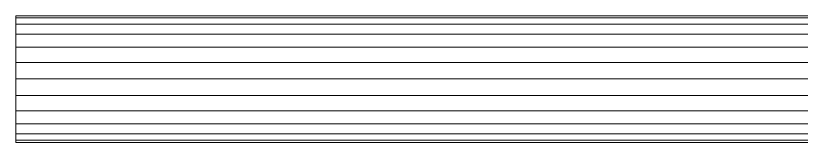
# Model space of a CAD drawing. Header units: inches. Extents: x -3325 to -59, y 5 to 733.
# Drawn here: x -440.09 to -422.31, y 595.31 to 598.19 of the extents above; entities that cross this region are included whole.
import ezdxf

# ---------------------------------------------------------------- set-up
doc = ezdxf.new("R2010")
doc.units = ezdxf.units.IN
doc.header["$MEASUREMENT"] = 0
doc.layers.add('P-PIPE', color=10, linetype='Continuous', lineweight=9)

msp = doc.modelspace()

# ---------------------------------------------------------------- linework, layer by layer
at = {"layer": 'P-PIPE', "color": 1}
msp.add_line((-440.089, 596.75, 1076), (-399.094, 596.75, 1076), dxfattribs=at)
msp.add_line((-440.089, 596.75, 1076), (-399.094, 596.75, 1076), dxfattribs=at)

# ---------------------------------------------------------------- meshes
mesh = msp.add_polyface(dxfattribs=at)
corners = [(-440.089, 595.312, 1076), (-440.089, 595.361, 1076.372), (-440.089, 595.505, 1076.719), (-440.089, 595.734, 1077.016), (-440.089, 596.031, 1077.245), (-440.089, 596.378, 1077.389), (-440.089, 596.75, 1077.438), (-440.089, 597.122, 1077.389), (-440.089, 597.469, 1077.245), (-440.089, 597.766, 1077.016), (-440.089, 597.995, 1076.719), (-440.089, 598.139, 1076.372), (-440.089, 598.187, 1076), (-440.089, 598.139, 1075.628), (-440.089, 597.995, 1075.281), (-440.089, 597.766, 1074.984), (-440.089, 597.469, 1074.755), (-440.089, 597.122, 1074.611), (-440.089, 596.75, 1074.562), (-440.089, 596.378, 1074.611), (-440.089, 596.031, 1074.755), (-440.089, 595.734, 1074.984), (-440.089, 595.505, 1075.281), (-440.089, 595.361, 1075.628)]
mesh.append_faces([[corners[k] for k in face] for face in [(12, 10, 11)]], dxfattribs={"vtx0": -1, "color": 1})
mesh.append_faces([[corners[k] for k in face] for face in [(20, 0, 19), (5, 0, 4)]], dxfattribs={"vtx0": -1, "vtx1": -1, "color": 1})
mesh.append_faces([[corners[k] for k in face] for face in [(5, 17, 19, 0)]], dxfattribs={"vtx0": -1, "vtx1": -1, "vtx2": -1, "vtx3": -1, "color": 1})
mesh.append_faces([[corners[k] for k in face] for face in [(12, 17, 7, 8)]], dxfattribs={"vtx0": -1, "vtx1": -1, "vtx3": -1, "color": 1})
mesh.append_faces([[corners[k] for k in face] for face in [(21, 22, 20), (3, 4, 2), (15, 16, 14)]], dxfattribs={"vtx1": -1, "color": 1})
mesh.append_faces([[corners[k] for k in face] for face in [(16, 17, 12, 14)]], dxfattribs={"vtx1": -1, "vtx2": -1, "vtx3": -1, "color": 1})
mesh.append_faces([[corners[k] for k in face] for face in [(17, 18, 19), (12, 13, 14)]], dxfattribs={"vtx2": -1, "color": 1})
mesh.append_faces([[corners[k] for k in face] for face in [(22, 23, 0, 20), (0, 1, 2, 4), (5, 6, 7, 17), (8, 9, 10, 12)]], dxfattribs={"vtx2": -1, "vtx3": -1, "color": 1})
mesh = msp.add_polyface(dxfattribs=at)
corners = [(-440.089, 598.187, 1076), (-440.089, 598.139, 1076.372), (-440.089, 597.995, 1076.719), (-440.089, 597.766, 1077.016), (-440.089, 597.469, 1077.245), (-440.089, 597.122, 1077.389), (-440.089, 596.75, 1077.438), (-399.094, 596.75, 1077.438), (-399.094, 597.122, 1077.389), (-399.094, 597.469, 1077.245), (-399.094, 597.766, 1077.016), (-399.094, 597.995, 1076.719), (-399.094, 598.139, 1076.372), (-399.094, 598.187, 1076)]
mesh.append_faces([[corners[k] for k in face] for face in [(7, 8, 5, 6)]], dxfattribs={"vtx1": -1, "color": 1})
mesh.append_faces([[corners[k] for k in face] for face in [(8, 9, 4, 5), (3, 4, 9, 10), (11, 12, 1, 2), (2, 3, 10, 11)]], dxfattribs={"vtx1": -1, "vtx3": -1, "color": 1})
mesh.append_faces([[corners[k] for k in face] for face in [(12, 13, 0, 1)]], dxfattribs={"vtx3": -1, "color": 1})
mesh = msp.add_polyface(dxfattribs=at)
corners = [(-440.089, 596.75, 1074.562), (-440.089, 597.122, 1074.611), (-440.089, 597.469, 1074.755), (-440.089, 597.766, 1074.984), (-440.089, 597.995, 1075.281), (-440.089, 598.139, 1075.628), (-440.089, 598.187, 1076), (-399.094, 598.187, 1076), (-399.094, 598.139, 1075.628), (-399.094, 597.995, 1075.281), (-399.094, 597.766, 1074.984), (-399.094, 597.469, 1074.755), (-399.094, 597.122, 1074.611), (-399.094, 596.75, 1074.562)]
mesh.append_faces([[corners[k] for k in face] for face in [(7, 8, 5, 6)]], dxfattribs={"vtx1": -1, "color": 1})
mesh.append_faces([[corners[k] for k in face] for face in [(8, 9, 4, 5), (3, 4, 9, 10), (11, 12, 1, 2), (2, 3, 10, 11)]], dxfattribs={"vtx1": -1, "vtx3": -1, "color": 1})
mesh.append_faces([[corners[k] for k in face] for face in [(12, 13, 0, 1)]], dxfattribs={"vtx3": -1, "color": 1})
mesh = msp.add_polyface(dxfattribs=at)
corners = [(-440.089, 596.75, 1077.438), (-440.089, 596.378, 1077.389), (-440.089, 596.031, 1077.245), (-440.089, 595.734, 1077.016), (-440.089, 595.505, 1076.719), (-440.089, 595.361, 1076.372), (-440.089, 595.312, 1076), (-399.094, 595.312, 1076), (-399.094, 595.361, 1076.372), (-399.094, 595.505, 1076.719), (-399.094, 595.734, 1077.016), (-399.094, 596.031, 1077.245), (-399.094, 596.378, 1077.389), (-399.094, 596.75, 1077.438)]
mesh.append_faces([[corners[k] for k in face] for face in [(8, 9, 4, 5), (3, 4, 9, 10), (11, 12, 1, 2), (2, 3, 10, 11)]], dxfattribs={"vtx1": -1, "vtx3": -1, "color": 1})
mesh.append_faces([[corners[k] for k in face] for face in [(6, 7, 8, 5)]], dxfattribs={"vtx2": -1, "color": 1})
mesh.append_faces([[corners[k] for k in face] for face in [(12, 13, 0, 1)]], dxfattribs={"vtx3": -1, "color": 1})
mesh = msp.add_polyface(dxfattribs=at)
corners = [(-440.089, 595.312, 1076), (-440.089, 595.361, 1075.628), (-440.089, 595.505, 1075.281), (-440.089, 595.734, 1074.984), (-440.089, 596.031, 1074.755), (-440.089, 596.378, 1074.611), (-440.089, 596.75, 1074.562), (-399.094, 596.75, 1074.562), (-399.094, 596.378, 1074.611), (-399.094, 596.031, 1074.755), (-399.094, 595.734, 1074.984), (-399.094, 595.505, 1075.281), (-399.094, 595.361, 1075.628), (-399.094, 595.312, 1076)]
mesh.append_faces([[corners[k] for k in face] for face in [(7, 8, 5, 6)]], dxfattribs={"vtx1": -1, "color": 1})
mesh.append_faces([[corners[k] for k in face] for face in [(8, 9, 4, 5), (3, 4, 9, 10), (11, 12, 1, 2), (2, 3, 10, 11)]], dxfattribs={"vtx1": -1, "vtx3": -1, "color": 1})
mesh.append_faces([[corners[k] for k in face] for face in [(12, 13, 0, 1)]], dxfattribs={"vtx3": -1, "color": 1})

doc.saveas('drawing.dxf')
